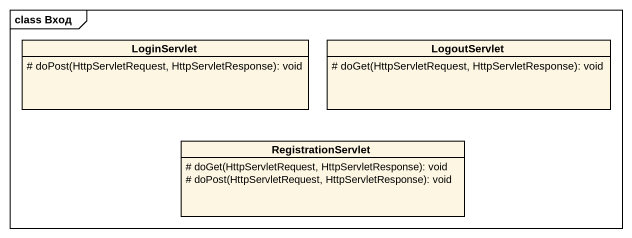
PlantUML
@startuml
mainframe class Вход
hide circle
hide empty members
skinparam classAttributeIconSize 0
class LoginServlet {
  # doPost(HttpServletRequest, HttpServletResponse): void
}
class LogoutServlet {
  # doGet(HttpServletRequest, HttpServletResponse): void
}
class RegistrationServlet {
  # doGet(HttpServletRequest, HttpServletResponse): void
  # doPost(HttpServletRequest, HttpServletResponse): void
}
@enduml
